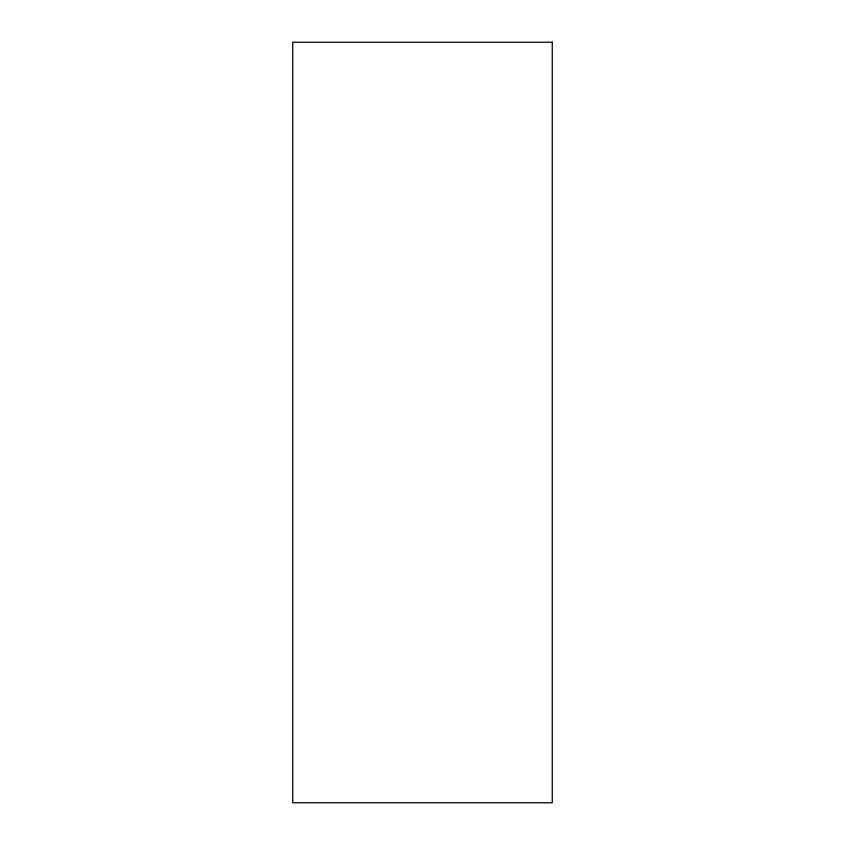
<?xml version="1.0" encoding="UTF-8"?>
<svg xmlns="http://www.w3.org/2000/svg" width="845" height="845" viewBox="0 0 845 845"><rect width="100%" height="100%" fill="white"/><g stroke="black" fill="none" stroke-linecap="round" stroke-linejoin="round"><path stroke-width="1.27" d="M552.271 42.25L292.729 42.25L292.729 802.75L552.271 802.75L552.271 42.25"/></g></svg>
